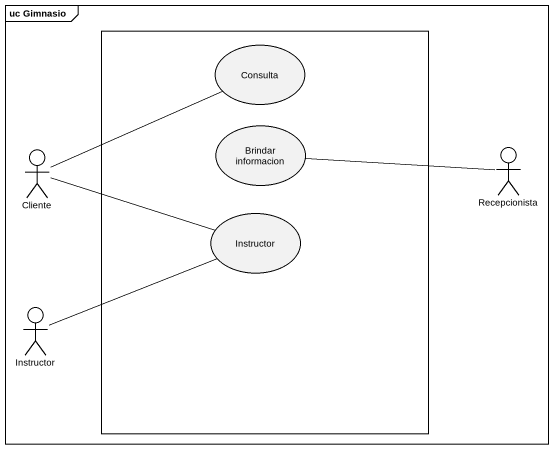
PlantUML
@startuml
mainframe uc Gimnasio
rectangle " " as rectangle1 {
  usecase Consulta
  usecase "Brindar informacion" as Brindar_informacion
  usecase Instructor
}
actor Cliente
actor Recepcionista
actor "Instructor" as Instructor_2
Cliente -right- Consulta
Cliente -right- Instructor
Recepcionista -left- Brindar_informacion
Instructor_2 -right- Instructor
@enduml
